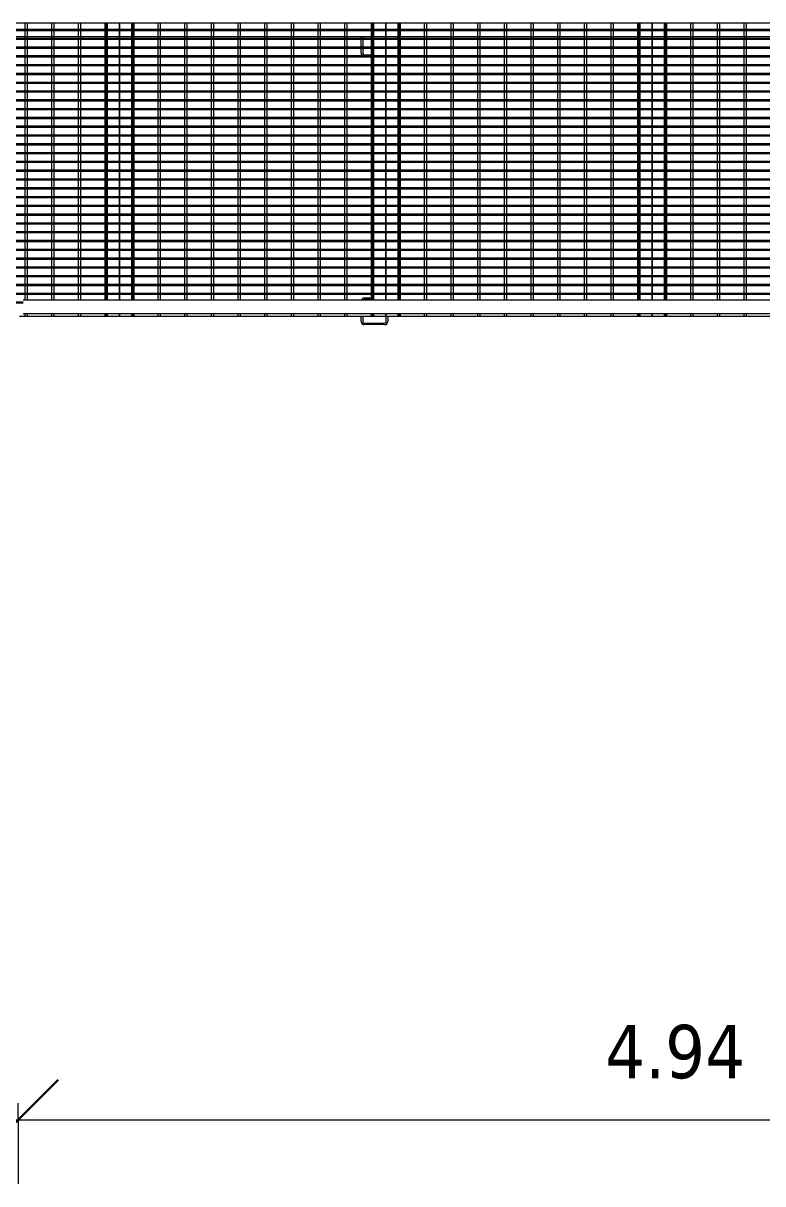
# Model space of a CAD drawing. Header units: metres. Extents: x 118 to 451, y -76 to 55.
# Drawn here: x 309.186 to 311.963, y -31.426 to -27.07 of the extents above; entities that cross this region are included whole.
import ezdxf

# ---------------------------------------------------------------- set-up
doc = ezdxf.new("R2010")
doc.units = ezdxf.units.M
for name, color, linetype, lineweight in [('A-ANNO-DIMS', 7, 'Continuous', 9), ('A-ANNO-DIMS-100', 7, 'Continuous', 9), ('A-DETL-MBND', 7, 'Continuous', 9), ('A-FLOR-HRAL', 7, 'Continuous', 9)]:
    doc.layers.add(name, color=color, linetype=linetype, lineweight=lineweight)
doc.styles.add('Tahoma', font='tahoma.ttf', dxfattribs={"height": 0.2})
doc.dimstyles.new('R_Tahoma_2_0', dxfattribs={"dimscale": 0.3048, "dimtxt": 0.208804, "dimasz": 0.984252, "dimexe": 0.787402, "dimexo": 0.492126, "dimgap": 0.328084, "dimtad": 1, "dimrnd": 0.01, "dimzin": 0, "dimdsep": 46, "dimtxsty": 'Tahoma', "dimblk1": 'OBLIQUE', "dimblk2": 'OBLIQUE', "dimsah": 1, "dimcen": 0.09, "dimdle": 0.787402, "dimazin": 2, "dimtfac": 1, "dimtdec": 4, "dimtix": 1, "dimtmove": 0, "dimatfit": 3, "dimfxl": 1, "dimtvp": 1, "dimtolj": 1, "dimtzin": 0, "dimarcsym": 2})

# ---------------------------------------------------------------- blocks, each defined once
blk = doc.blocks.new('Grating Peldaño - 1100 x 1000-V35-Nivel Top-EC')
at = {"layer": 'A-DETL-MBND'}
for p, q in [((-0.54, 0.5), (-0.55, 0.5)), ((-0.55, 0.5), (-0.55, -0.5)), ((-0.54, 0.5), (-0.55, 0.5)), ((-0.55, 0.5), (-0.55, 0.45)), ((0.55, 0.5), (-0.49, 0.5)), ((-0.464, 0.5), (-0.467, 0.5)), ((-0.467, 0.5), (-0.467, -0.5)), ((-0.464, -0.5), (-0.464, 0.5)), ((-0.431, 0.5), (-0.434, 0.5)), ((-0.434, 0.5), (-0.434, -0.5)), ((-0.431, -0.5), (-0.431, 0.5)), ((-0.398, 0.5), (-0.401, 0.5)), ((-0.401, 0.5), (-0.401, -0.5)), ((-0.398, -0.5), (-0.398, 0.5)), ((-0.365, 0.5), (-0.368, 0.5)), ((-0.368, 0.5), (-0.368, -0.5)), ((-0.365, -0.5), (-0.365, 0.5)), ((-0.332, 0.5), (-0.335, 0.5)), ((-0.335, 0.5), (-0.335, -0.5)), ((-0.332, -0.5), (-0.332, 0.5)), ((-0.299, 0.5), (-0.302, 0.5)), ((-0.302, 0.5), (-0.302, -0.5)), ((-0.299, -0.5), (-0.299, 0.5)), ((-0.266, 0.5), (-0.269, 0.5)), ((-0.269, 0.5), (-0.269, -0.5)), ((-0.266, -0.5), (-0.266, 0.5)), ((-0.233, 0.5), (-0.236, 0.5)), ((-0.236, 0.5), (-0.236, -0.5)), ((-0.233, -0.5), (-0.233, 0.5)), ((-0.2, 0.5), (-0.203, 0.5)), ((-0.203, 0.5), (-0.203, -0.5)), ((-0.2, -0.5), (-0.2, 0.5)), ((-0.167, 0.5), (-0.17, 0.5)), ((-0.17, 0.5), (-0.17, -0.5)), ((-0.167, -0.5), (-0.167, 0.5)), ((-0.134, 0.5), (-0.137, 0.5)), ((-0.137, 0.5), (-0.137, -0.5)), ((-0.134, -0.5), (-0.134, 0.5)), ((-0.101, 0.5), (-0.104, 0.5)), ((-0.104, 0.5), (-0.104, -0.5)), ((-0.101, -0.5), (-0.101, 0.5)), ((-0.068, 0.5), (-0.071, 0.5)), ((-0.071, 0.5), (-0.071, -0.5)), ((-0.068, -0.5), (-0.068, 0.5)), ((-0.035, 0.5), (-0.038, 0.5)), ((-0.038, 0.5), (-0.038, -0.5)), ((-0.035, -0.5), (-0.035, 0.5)), ((-0.002, 0.5), (-0.005, 0.5)), ((-0.005, 0.5), (-0.005, -0.5)), ((-0.002, -0.5), (-0.002, 0.5)), ((0.031, 0.5), (0.028, 0.5)), ((0.028, 0.5), (0.028, -0.5)), ((0.031, -0.5), (0.031, 0.5)), ((0.064, 0.5), (0.061, 0.5)), ((0.061, 0.5), (0.061, -0.5)), ((0.064, -0.5), (0.064, 0.5)), ((0.097, 0.5), (0.094, 0.5)), ((0.094, 0.5), (0.094, -0.5)), ((0.097, -0.5), (0.097, 0.5)), ((0.13, 0.5), (0.127, 0.5)), ((0.127, 0.5), (0.127, -0.5)), ((0.13, -0.5), (0.13, 0.5)), ((0.163, 0.5), (0.16, 0.5)), ((0.16, 0.5), (0.16, -0.5)), ((0.163, -0.5), (0.163, 0.5)), ((0.196, 0.5), (0.193, 0.5)), ((0.193, 0.5), (0.193, -0.5)), ((0.196, -0.5), (0.196, 0.5)), ((0.229, 0.5), (0.226, 0.5)), ((0.226, 0.5), (0.226, -0.5)), ((0.229, -0.5), (0.229, 0.5)), ((0.262, 0.5), (0.259, 0.5)), ((0.259, 0.5), (0.259, -0.5)), ((0.262, -0.5), (0.262, 0.5)), ((0.295, 0.5), (0.292, 0.5)), ((0.292, 0.5), (0.292, -0.5)), ((0.295, -0.5), (0.295, 0.5)), ((0.328, 0.5), (0.325, 0.5)), ((0.325, 0.5), (0.325, -0.5)), ((0.328, -0.5), (0.328, 0.5)), ((0.361, 0.5), (0.358, 0.5)), ((0.358, 0.5), (0.358, -0.5)), ((0.361, -0.5), (0.361, 0.5)), ((0.394, 0.5), (0.391, 0.5)), ((0.391, 0.5), (0.391, -0.5)), ((0.394, -0.5), (0.394, 0.5)), ((0.427, 0.5), (0.424, 0.5)), ((0.424, 0.5), (0.424, -0.5)), ((0.427, -0.5), (0.427, 0.5)), ((0.46, 0.5), (0.457, 0.5)), ((0.457, 0.5), (0.457, -0.5)), ((0.46, -0.5), (0.46, 0.5)), ((0.493, 0.5), (0.49, 0.5)), ((0.49, 0.5), (0.49, -0.5)), ((0.493, -0.5), (0.493, 0.5)), ((0.55, 0.5), (0.5, 0.5)), ((0.5, 0.5), (0.5, -0.5)), ((0.526, 0.5), (0.523, 0.5)), ((0.523, 0.5), (0.523, -0.5)), ((0.526, -0.5), (0.526, 0.5)), ((0.55, -0.5), (0.55, 0.5)), ((0.55, 0.45), (0.55, 0.5)), ((-0.54, 0.455), (-0.55, 0.455)), ((-0.55, 0.45), (-0.54, 0.45)), ((-0.55, 0.445), (-0.54, 0.445)), ((0.55, 0.455), (-0.49, 0.455)), ((-0.49, 0.45), (0.55, 0.45)), ((-0.49, 0.445), (0.55, 0.445)), ((-0.54, 0.355), (-0.55, 0.355)), ((0.55, 0.355), (-0.49, 0.355)), ((-0.55, 0.345), (-0.54, 0.345)), ((-0.49, 0.345), (0.55, 0.345)), ((-0.54, 0.255), (-0.55, 0.255)), ((-0.55, 0.245), (-0.54, 0.245)), ((0.55, 0.255), (-0.49, 0.255)), ((-0.49, 0.245), (0.55, 0.245)), ((-0.54, 0.155), (-0.55, 0.155)), ((-0.55, 0.145), (-0.54, 0.145)), ((0.55, 0.155), (-0.49, 0.155)), ((-0.49, 0.145), (0.55, 0.145)), ((-0.54, 0.055), (-0.55, 0.055)), ((-0.55, 0.045), (-0.54, 0.045)), ((0.55, 0.055), (-0.49, 0.055)), ((-0.49, 0.045), (0.55, 0.045)), ((-0.54, -0.045), (-0.55, -0.045)), ((-0.55, -0.055), (-0.54, -0.055)), ((0.55, -0.045), (-0.49, -0.045)), ((-0.49, -0.055), (0.55, -0.055)), ((-0.54, -0.145), (-0.55, -0.145)), ((-0.55, -0.155), (-0.54, -0.155)), ((0.55, -0.145), (-0.49, -0.145)), ((-0.49, -0.155), (0.55, -0.155)), ((-0.54, -0.245), (-0.55, -0.245)), ((-0.55, -0.255), (-0.54, -0.255)), ((0.55, -0.245), (-0.49, -0.245)), ((-0.49, -0.255), (0.55, -0.255)), ((-0.54, -0.345), (-0.55, -0.345)), ((0.55, -0.345), (-0.49, -0.345)), ((-0.55, -0.355), (-0.54, -0.355)), ((-0.49, -0.355), (0.55, -0.355)), ((-0.54, -0.445), (-0.55, -0.445)), ((-0.54, -0.45), (-0.55, -0.45)), ((-0.55, -0.45), (-0.55, -0.5)), ((-0.55, -0.455), (-0.54, -0.455)), ((0.55, -0.445), (-0.49, -0.445)), ((0.55, -0.45), (-0.49, -0.45)), ((-0.49, -0.455), (0.55, -0.455)), ((0.55, -0.5), (0.55, -0.45)), ((-0.55, -0.5), (-0.54, -0.5)), ((-0.55, -0.5), (-0.54, -0.5)), ((-0.49, -0.5), (0.55, -0.5)), ((-0.467, -0.5), (-0.464, -0.5)), ((-0.434, -0.5), (-0.431, -0.5)), ((-0.401, -0.5), (-0.398, -0.5)), ((-0.368, -0.5), (-0.365, -0.5)), ((-0.335, -0.5), (-0.332, -0.5)), ((-0.302, -0.5), (-0.299, -0.5)), ((-0.269, -0.5), (-0.266, -0.5)), ((-0.236, -0.5), (-0.233, -0.5)), ((-0.203, -0.5), (-0.2, -0.5)), ((-0.17, -0.5), (-0.167, -0.5)), ((-0.137, -0.5), (-0.134, -0.5)), ((-0.104, -0.5), (-0.101, -0.5)), ((-0.071, -0.5), (-0.068, -0.5)), ((-0.038, -0.5), (-0.035, -0.5)), ((-0.005, -0.5), (-0.002, -0.5)), ((0.028, -0.5), (0.031, -0.5)), ((0.061, -0.5), (0.064, -0.5)), ((0.094, -0.5), (0.097, -0.5)), ((0.127, -0.5), (0.13, -0.5)), ((0.16, -0.5), (0.163, -0.5)), ((0.193, -0.5), (0.196, -0.5)), ((0.226, -0.5), (0.229, -0.5)), ((0.259, -0.5), (0.262, -0.5)), ((0.292, -0.5), (0.295, -0.5)), ((0.325, -0.5), (0.328, -0.5)), ((0.358, -0.5), (0.361, -0.5)), ((0.391, -0.5), (0.394, -0.5)), ((0.424, -0.5), (0.427, -0.5)), ((0.457, -0.5), (0.46, -0.5)), ((0.49, -0.5), (0.493, -0.5)), ((0.5, -0.5), (0.55, -0.5)), ((0.523, -0.5), (0.526, -0.5))]:
    blk.add_line(p, q, dxfattribs=at)
blk = doc.blocks.new('Grating Peldaño - 1100 x 1000-V37-Nivel Top-EC')
at = {"layer": 'A-DETL-MBND'}
for p, q in [((-0.55, 0.5), (-0.55, -0.3492)), ((-0.5399, 0.5), (-0.55, 0.5)), ((-0.5399, 0.5), (-0.55, 0.5)), ((-0.55, 0.5), (-0.55, 0.45)), ((0.55, 0.5), (-0.49, 0.5)), ((-0.467, 0.5), (-0.467, -0.3492)), ((-0.464, 0.5), (-0.467, 0.5)), ((-0.464, -0.3492), (-0.464, 0.5)), ((-0.434, 0.5), (-0.434, -0.3492)), ((-0.431, 0.5), (-0.434, 0.5)), ((-0.431, -0.3492), (-0.431, 0.5)), ((-0.401, 0.5), (-0.401, -0.3492)), ((-0.398, 0.5), (-0.401, 0.5)), ((-0.398, -0.3492), (-0.398, 0.5)), ((-0.368, 0.5), (-0.368, -0.3492)), ((-0.365, 0.5), (-0.368, 0.5)), ((-0.365, -0.3492), (-0.365, 0.5)), ((-0.335, 0.5), (-0.335, -0.3492)), ((-0.332, 0.5), (-0.335, 0.5)), ((-0.332, -0.3492), (-0.332, 0.5)), ((-0.302, 0.5), (-0.302, -0.3492)), ((-0.299, 0.5), (-0.302, 0.5)), ((-0.299, -0.3492), (-0.299, 0.5)), ((-0.269, 0.5), (-0.269, -0.3492)), ((-0.266, 0.5), (-0.269, 0.5)), ((-0.266, -0.3492), (-0.266, 0.5)), ((-0.236, 0.5), (-0.236, -0.3492)), ((-0.233, 0.5), (-0.236, 0.5)), ((-0.233, -0.3492), (-0.233, 0.5)), ((-0.203, 0.5), (-0.203, -0.3492)), ((-0.2, 0.5), (-0.203, 0.5)), ((-0.2, -0.3492), (-0.2, 0.5)), ((-0.17, 0.5), (-0.17, -0.3492)), ((-0.167, 0.5), (-0.17, 0.5)), ((-0.167, -0.3492), (-0.167, 0.5)), ((-0.137, 0.5), (-0.137, -0.3492)), ((-0.134, 0.5), (-0.137, 0.5)), ((-0.134, -0.3492), (-0.134, 0.5)), ((-0.104, 0.5), (-0.104, -0.3492)), ((-0.101, 0.5), (-0.104, 0.5)), ((-0.101, -0.3492), (-0.101, 0.5)), ((-0.071, 0.5), (-0.071, -0.3492)), ((-0.068, 0.5), (-0.071, 0.5)), ((-0.068, -0.3492), (-0.068, 0.5)), ((-0.038, 0.5), (-0.038, -0.3492)), ((-0.035, 0.5), (-0.038, 0.5)), ((-0.035, -0.3492), (-0.035, 0.5)), ((-0.005, 0.5), (-0.005, -0.3492)), ((-0.002, 0.5), (-0.005, 0.5)), ((-0.002, -0.3492), (-0.002, 0.5)), ((0.028, 0.5), (0.028, -0.3492)), ((0.031, 0.5), (0.028, 0.5)), ((0.031, -0.3492), (0.031, 0.5)), ((0.061, 0.5), (0.061, -0.3492)), ((0.064, 0.5), (0.061, 0.5)), ((0.064, -0.3492), (0.064, 0.5)), ((0.094, 0.5), (0.094, -0.3492)), ((0.097, 0.5), (0.094, 0.5)), ((0.097, -0.3492), (0.097, 0.5)), ((0.127, 0.5), (0.127, -0.3492)), ((0.13, 0.5), (0.127, 0.5)), ((0.13, -0.3492), (0.13, 0.5)), ((0.16, 0.5), (0.16, -0.3492)), ((0.163, 0.5), (0.16, 0.5)), ((0.163, -0.3492), (0.163, 0.5)), ((0.193, 0.5), (0.193, -0.3492)), ((0.196, 0.5), (0.193, 0.5)), ((0.196, -0.3492), (0.196, 0.5)), ((0.226, 0.5), (0.226, -0.3492)), ((0.229, 0.5), (0.226, 0.5)), ((0.229, -0.3492), (0.229, 0.5)), ((0.259, 0.5), (0.259, -0.3492)), ((0.262, 0.5), (0.259, 0.5)), ((0.262, -0.3492), (0.262, 0.5)), ((0.292, 0.5), (0.292, -0.3492)), ((0.295, 0.5), (0.292, 0.5)), ((0.295, -0.3492), (0.295, 0.5)), ((0.325, 0.5), (0.325, -0.3492)), ((0.328, 0.5), (0.325, 0.5)), ((0.328, -0.3492), (0.328, 0.5)), ((0.358, 0.5), (0.358, -0.3492)), ((0.361, 0.5), (0.358, 0.5)), ((0.361, -0.3492), (0.361, 0.5)), ((0.391, 0.5), (0.391, -0.3492)), ((0.394, 0.5), (0.391, 0.5)), ((0.394, -0.3492), (0.394, 0.5)), ((0.424, 0.5), (0.424, -0.3492)), ((0.427, 0.5), (0.424, 0.5)), ((0.427, -0.3492), (0.427, 0.5)), ((0.457, 0.5), (0.457, -0.3492)), ((0.46, 0.5), (0.457, 0.5)), ((0.46, -0.3492), (0.46, 0.5)), ((0.49, 0.5), (0.49, -0.3492)), ((0.493, 0.5), (0.49, 0.5)), ((0.493, -0.3492), (0.493, 0.5)), ((0.5, 0.5), (0.5, -0.3492)), ((0.55, 0.5), (0.5, 0.5)), ((0.523, 0.5), (0.523, -0.3492)), ((0.526, 0.5), (0.523, 0.5)), ((0.526, -0.3492), (0.526, 0.5)), ((0.55, -0.3492), (0.55, 0.5)), ((0.55, 0.45), (0.55, 0.5)), ((-0.5399, 0.455), (-0.55, 0.455)), ((-0.55, 0.45), (-0.5399, 0.45)), ((-0.55, 0.445), (-0.5399, 0.445)), ((0.55, 0.455), (-0.49, 0.455)), ((-0.49, 0.45), (0.55, 0.45)), ((-0.49, 0.445), (0.55, 0.445)), ((-0.5399, 0.355), (-0.55, 0.355)), ((0.55, 0.355), (-0.49, 0.355)), ((-0.55, 0.345), (-0.5399, 0.345)), ((-0.49, 0.345), (0.55, 0.345)), ((-0.5399, 0.255), (-0.55, 0.255)), ((-0.55, 0.245), (-0.5399, 0.245)), ((0.55, 0.255), (-0.49, 0.255)), ((-0.49, 0.245), (0.55, 0.245)), ((-0.5399, 0.155), (-0.55, 0.155)), ((-0.55, 0.145), (-0.5399, 0.145)), ((0.55, 0.155), (-0.49, 0.155)), ((-0.49, 0.145), (0.55, 0.145)), ((-0.5399, 0.055), (-0.55, 0.055)), ((-0.55, 0.045), (-0.5399, 0.045)), ((0.55, 0.055), (-0.49, 0.055)), ((-0.49, 0.045), (0.55, 0.045)), ((-0.5398, -0.045), (-0.55, -0.045)), ((-0.55, -0.055), (-0.5398, -0.055)), ((0.55, -0.045), (-0.49, -0.045)), ((-0.49, -0.055), (0.55, -0.055)), ((-0.5398, -0.145), (-0.55, -0.145)), ((-0.55, -0.155), (-0.5398, -0.155)), ((0.55, -0.145), (-0.49, -0.145)), ((-0.49, -0.155), (0.55, -0.155)), ((-0.5398, -0.245), (-0.55, -0.245)), ((-0.55, -0.255), (-0.5398, -0.255)), ((0.55, -0.245), (-0.49, -0.245)), ((-0.49, -0.255), (0.55, -0.255)), ((-0.5398, -0.345), (-0.55, -0.345)), ((0.55, -0.345), (-0.49, -0.345)), ((-0.55, -0.35), (-0.55, -0.5)), ((-0.55, -0.355), (-0.5398, -0.355)), ((-0.49, -0.355), (0.55, -0.355)), ((-0.467, -0.3499), (-0.467, -0.5)), ((-0.464, -0.5), (-0.464, -0.3499)), ((-0.434, -0.3499), (-0.434, -0.5)), ((-0.431, -0.5), (-0.431, -0.3499)), ((-0.401, -0.3498), (-0.401, -0.5)), ((-0.398, -0.5), (-0.398, -0.3498)), ((-0.368, -0.3498), (-0.368, -0.5)), ((-0.365, -0.5), (-0.365, -0.3498)), ((-0.335, -0.35), (-0.335, -0.5)), ((-0.332, -0.5), (-0.332, -0.35)), ((-0.302, -0.35), (-0.302, -0.5)), ((-0.299, -0.5), (-0.299, -0.35)), ((-0.269, -0.35), (-0.269, -0.5)), ((-0.266, -0.5), (-0.266, -0.35)), ((-0.236, -0.35), (-0.236, -0.5)), ((-0.233, -0.5), (-0.233, -0.35)), ((-0.203, -0.35), (-0.203, -0.5)), ((-0.2, -0.5), (-0.2, -0.35)), ((-0.17, -0.35), (-0.17, -0.5)), ((-0.167, -0.5), (-0.167, -0.35)), ((-0.137, -0.35), (-0.137, -0.5)), ((-0.134, -0.5), (-0.134, -0.35)), ((-0.104, -0.35), (-0.104, -0.5)), ((-0.101, -0.5), (-0.101, -0.35)), ((-0.071, -0.35), (-0.071, -0.5)), ((-0.068, -0.5), (-0.068, -0.35)), ((-0.038, -0.35), (-0.038, -0.5)), ((-0.035, -0.5), (-0.035, -0.35)), ((-0.005, -0.35), (-0.005, -0.5)), ((-0.002, -0.5), (-0.002, -0.35)), ((0.028, -0.35), (0.028, -0.5)), ((0.031, -0.5), (0.031, -0.35)), ((0.061, -0.35), (0.061, -0.5)), ((0.064, -0.5), (0.064, -0.35)), ((0.094, -0.35), (0.094, -0.5)), ((0.097, -0.5), (0.097, -0.35)), ((0.127, -0.35), (0.127, -0.5)), ((0.13, -0.5), (0.13, -0.35)), ((0.16, -0.35), (0.16, -0.5)), ((0.163, -0.5), (0.163, -0.35)), ((0.193, -0.35), (0.193, -0.5)), ((0.196, -0.5), (0.196, -0.35)), ((0.226, -0.35), (0.226, -0.5)), ((0.229, -0.5), (0.229, -0.35)), ((0.259, -0.35), (0.259, -0.5)), ((0.262, -0.5), (0.262, -0.35)), ((0.292, -0.35), (0.292, -0.5)), ((0.295, -0.5), (0.295, -0.35)), ((0.325, -0.35), (0.325, -0.5)), ((0.328, -0.5), (0.328, -0.35)), ((0.358, -0.35), (0.358, -0.5)), ((0.361, -0.5), (0.361, -0.35)), ((0.391, -0.35), (0.391, -0.5)), ((0.394, -0.5), (0.394, -0.35)), ((0.424, -0.35), (0.424, -0.5)), ((0.427, -0.5), (0.427, -0.35)), ((0.457, -0.35), (0.457, -0.5)), ((0.46, -0.5), (0.46, -0.35)), ((0.49, -0.35), (0.49, -0.5)), ((0.493, -0.5), (0.493, -0.35)), ((0.5, -0.35), (0.5, -0.5)), ((0.523, -0.35), (0.523, -0.5)), ((0.526, -0.5), (0.526, -0.35)), ((0.55, -0.5), (0.55, -0.35)), ((-0.5398, -0.445), (-0.55, -0.445)), ((-0.5398, -0.45), (-0.55, -0.45)), ((-0.55, -0.45), (-0.55, -0.5)), ((-0.55, -0.455), (-0.5398, -0.455)), ((0.55, -0.445), (-0.49, -0.445)), ((0.55, -0.45), (-0.49, -0.45)), ((-0.49, -0.455), (0.55, -0.455)), ((0.55, -0.5), (0.55, -0.45)), ((-0.55, -0.5), (-0.54, -0.5)), ((-0.55, -0.5), (-0.54, -0.5)), ((-0.49, -0.5), (0.55, -0.5)), ((-0.467, -0.5), (-0.464, -0.5)), ((-0.434, -0.5), (-0.431, -0.5)), ((-0.401, -0.5), (-0.398, -0.5)), ((-0.368, -0.5), (-0.365, -0.5)), ((-0.335, -0.5), (-0.332, -0.5)), ((-0.302, -0.5), (-0.299, -0.5)), ((-0.269, -0.5), (-0.266, -0.5)), ((-0.236, -0.5), (-0.233, -0.5)), ((-0.203, -0.5), (-0.2, -0.5)), ((-0.17, -0.5), (-0.167, -0.5)), ((-0.137, -0.5), (-0.134, -0.5)), ((-0.104, -0.5), (-0.101, -0.5)), ((-0.071, -0.5), (-0.068, -0.5)), ((-0.038, -0.5), (-0.035, -0.5)), ((-0.005, -0.5), (-0.002, -0.5)), ((0.028, -0.5), (0.031, -0.5)), ((0.061, -0.5), (0.064, -0.5)), ((0.094, -0.5), (0.097, -0.5)), ((0.127, -0.5), (0.13, -0.5)), ((0.16, -0.5), (0.163, -0.5)), ((0.193, -0.5), (0.196, -0.5)), ((0.226, -0.5), (0.229, -0.5)), ((0.259, -0.5), (0.262, -0.5)), ((0.292, -0.5), (0.295, -0.5)), ((0.325, -0.5), (0.328, -0.5)), ((0.358, -0.5), (0.361, -0.5)), ((0.391, -0.5), (0.394, -0.5)), ((0.424, -0.5), (0.427, -0.5)), ((0.457, -0.5), (0.46, -0.5)), ((0.49, -0.5), (0.493, -0.5)), ((0.5, -0.5), (0.55, -0.5)), ((0.523, -0.5), (0.526, -0.5))]:
    blk.add_line(p, q, dxfattribs=at)
blk = doc.blocks.new('Grating Peldaño - 1100 x 1000-V39-Nivel Top-EC')
at = {"layer": 'A-DETL-MBND'}
for p, q in [((-0.5, 0.5), (-0.55, 0.5)), ((-0.55, 0.5), (-0.55, -0.088)), ((0.55, 0.5), (-0.55, 0.5)), ((-0.55, 0.5), (-0.55, 0.45)), ((-0.497, 0.5), (-0.5, 0.5)), ((-0.5, 0.5), (-0.5, -0.139)), ((-0.5, -0.139), (-0.5, 0.5)), ((-0.497, -0.139), (-0.497, 0.5)), ((-0.464, 0.5), (-0.467, 0.5)), ((-0.467, 0.5), (-0.467, -0.5)), ((-0.464, -0.5), (-0.464, 0.5)), ((-0.431, 0.5), (-0.434, 0.5)), ((-0.434, 0.5), (-0.434, -0.5)), ((-0.431, -0.5), (-0.431, 0.5)), ((-0.398, 0.5), (-0.401, 0.5)), ((-0.401, 0.5), (-0.401, -0.5)), ((-0.398, -0.5), (-0.398, 0.5)), ((-0.365, 0.5), (-0.368, 0.5)), ((-0.368, 0.5), (-0.368, -0.5)), ((-0.365, -0.5), (-0.365, 0.5)), ((-0.332, 0.5), (-0.335, 0.5)), ((-0.335, 0.5), (-0.335, -0.5)), ((-0.332, -0.5), (-0.332, 0.5)), ((-0.299, 0.5), (-0.302, 0.5)), ((-0.302, 0.5), (-0.302, -0.5)), ((-0.299, -0.5), (-0.299, 0.5)), ((-0.266, 0.5), (-0.269, 0.5)), ((-0.269, 0.5), (-0.269, -0.5)), ((-0.266, -0.5), (-0.266, 0.5)), ((-0.233, 0.5), (-0.236, 0.5)), ((-0.236, 0.5), (-0.236, -0.5)), ((-0.233, -0.5), (-0.233, 0.5)), ((-0.2, 0.5), (-0.203, 0.5)), ((-0.203, 0.5), (-0.203, -0.5)), ((-0.2, -0.5), (-0.2, 0.5)), ((-0.167, 0.5), (-0.17, 0.5)), ((-0.17, 0.5), (-0.17, -0.5)), ((-0.167, -0.5), (-0.167, 0.5)), ((-0.134, 0.5), (-0.137, 0.5)), ((-0.137, 0.5), (-0.137, -0.5)), ((-0.134, -0.5), (-0.134, 0.5)), ((-0.101, 0.5), (-0.104, 0.5)), ((-0.104, 0.5), (-0.104, -0.5)), ((-0.101, -0.5), (-0.101, 0.5)), ((-0.068, 0.5), (-0.071, 0.5)), ((-0.071, 0.5), (-0.071, -0.5)), ((-0.068, -0.5), (-0.068, 0.5)), ((-0.035, 0.5), (-0.038, 0.5)), ((-0.038, 0.5), (-0.038, -0.5)), ((-0.035, -0.5), (-0.035, 0.5)), ((-0.002, 0.5), (-0.005, 0.5)), ((-0.005, 0.5), (-0.005, -0.5)), ((-0.002, -0.5), (-0.002, 0.5)), ((0.031, 0.5), (0.028, 0.5)), ((0.028, 0.5), (0.028, -0.5)), ((0.031, -0.5), (0.031, 0.5)), ((0.064, 0.5), (0.061, 0.5)), ((0.061, 0.5), (0.061, -0.5)), ((0.064, -0.5), (0.064, 0.5)), ((0.097, 0.5), (0.094, 0.5)), ((0.094, 0.5), (0.094, -0.5)), ((0.097, -0.5), (0.097, 0.5)), ((0.13, 0.5), (0.127, 0.5)), ((0.127, 0.5), (0.127, -0.5)), ((0.13, -0.5), (0.13, 0.5)), ((0.163, 0.5), (0.16, 0.5)), ((0.16, 0.5), (0.16, -0.5)), ((0.163, -0.5), (0.163, 0.5)), ((0.196, 0.5), (0.193, 0.5)), ((0.193, 0.5), (0.193, -0.5)), ((0.196, -0.5), (0.196, 0.5)), ((0.229, 0.5), (0.226, 0.5)), ((0.226, 0.5), (0.226, -0.5)), ((0.229, -0.5), (0.229, 0.5)), ((0.262, 0.5), (0.259, 0.5)), ((0.259, 0.5), (0.259, -0.5)), ((0.262, -0.5), (0.262, 0.5)), ((0.295, 0.5), (0.292, 0.5)), ((0.292, 0.5), (0.292, -0.5)), ((0.295, -0.5), (0.295, 0.5)), ((0.328, 0.5), (0.325, 0.5)), ((0.325, 0.5), (0.325, -0.5)), ((0.328, -0.5), (0.328, 0.5)), ((0.361, 0.5), (0.358, 0.5)), ((0.358, 0.5), (0.358, -0.5)), ((0.361, -0.5), (0.361, 0.5)), ((0.394, 0.5), (0.391, 0.5)), ((0.391, 0.5), (0.391, -0.5)), ((0.394, -0.5), (0.394, 0.5)), ((0.427, 0.5), (0.424, 0.5)), ((0.424, 0.5), (0.424, -0.5)), ((0.427, -0.5), (0.427, 0.5)), ((0.46, 0.5), (0.457, 0.5)), ((0.457, 0.5), (0.457, -0.5)), ((0.46, -0.5), (0.46, 0.5)), ((0.493, 0.5), (0.49, 0.5)), ((0.49, 0.5), (0.49, -0.5)), ((0.493, -0.5), (0.493, 0.5)), ((0.55, 0.5), (0.5, 0.5)), ((0.5, 0.5), (0.5, -0.5)), ((0.526, 0.5), (0.523, 0.5)), ((0.523, 0.5), (0.523, -0.5)), ((0.526, -0.5), (0.526, 0.5)), ((0.55, -0.5), (0.55, 0.5)), ((0.55, 0.45), (0.55, 0.5)), ((0.55, 0.455), (-0.55, 0.455)), ((-0.55, 0.45), (0.55, 0.45)), ((-0.55, 0.445), (0.55, 0.445)), ((0.55, 0.355), (-0.55, 0.355)), ((-0.55, 0.345), (0.55, 0.345)), ((0.55, 0.255), (-0.55, 0.255)), ((-0.55, 0.245), (0.55, 0.245)), ((0.55, 0.155), (-0.55, 0.155)), ((-0.55, 0.145), (0.55, 0.145)), ((0.55, 0.055), (-0.55, 0.055)), ((-0.55, 0.045), (0.55, 0.045)), ((0.55, -0.045), (-0.55, -0.045)), ((-0.55, -0.055), (0.55, -0.055)), ((-0.55, -0.1249), (-0.55, -0.5)), ((-0.54, -0.145), (-0.55, -0.145)), ((-0.55, -0.155), (-0.54, -0.155)), ((0.55, -0.145), (-0.49, -0.145)), ((-0.49, -0.155), (0.55, -0.155)), ((-0.54, -0.245), (-0.55, -0.245)), ((-0.55, -0.255), (-0.54, -0.255)), ((0.55, -0.245), (-0.49, -0.245)), ((-0.49, -0.255), (0.55, -0.255)), ((-0.54, -0.345), (-0.55, -0.345)), ((0.55, -0.345), (-0.49, -0.345)), ((-0.55, -0.355), (-0.54, -0.355)), ((-0.49, -0.355), (0.55, -0.355)), ((-0.5399, -0.445), (-0.55, -0.445)), ((-0.5399, -0.45), (-0.55, -0.45)), ((-0.55, -0.45), (-0.55, -0.5)), ((-0.55, -0.455), (-0.5399, -0.455)), ((0.55, -0.445), (-0.49, -0.445)), ((0.55, -0.45), (-0.49, -0.45)), ((-0.49, -0.455), (0.55, -0.455)), ((0.55, -0.5), (0.55, -0.45)), ((-0.55, -0.5), (-0.5399, -0.5)), ((-0.55, -0.5), (-0.5399, -0.5)), ((-0.49, -0.5), (0.55, -0.5)), ((-0.467, -0.5), (-0.464, -0.5)), ((-0.434, -0.5), (-0.431, -0.5)), ((-0.401, -0.5), (-0.398, -0.5)), ((-0.368, -0.5), (-0.365, -0.5)), ((-0.335, -0.5), (-0.332, -0.5)), ((-0.302, -0.5), (-0.299, -0.5)), ((-0.269, -0.5), (-0.266, -0.5)), ((-0.236, -0.5), (-0.233, -0.5)), ((-0.203, -0.5), (-0.2, -0.5)), ((-0.17, -0.5), (-0.167, -0.5)), ((-0.137, -0.5), (-0.134, -0.5)), ((-0.104, -0.5), (-0.101, -0.5)), ((-0.071, -0.5), (-0.068, -0.5)), ((-0.038, -0.5), (-0.035, -0.5)), ((-0.005, -0.5), (-0.002, -0.5)), ((0.028, -0.5), (0.031, -0.5)), ((0.061, -0.5), (0.064, -0.5)), ((0.094, -0.5), (0.097, -0.5)), ((0.127, -0.5), (0.13, -0.5)), ((0.16, -0.5), (0.163, -0.5)), ((0.193, -0.5), (0.196, -0.5)), ((0.226, -0.5), (0.229, -0.5)), ((0.259, -0.5), (0.262, -0.5)), ((0.292, -0.5), (0.295, -0.5)), ((0.325, -0.5), (0.328, -0.5)), ((0.358, -0.5), (0.361, -0.5)), ((0.391, -0.5), (0.394, -0.5)), ((0.424, -0.5), (0.427, -0.5)), ((0.457, -0.5), (0.46, -0.5)), ((0.49, -0.5), (0.493, -0.5)), ((0.5, -0.5), (0.55, -0.5)), ((0.523, -0.5), (0.526, -0.5))]:
    blk.add_line(p, q, dxfattribs=at)
blk = doc.blocks.new('Grating Peldaño - 1100 x 1000-V40-Nivel Top-EC')
at = {"layer": 'A-DETL-MBND'}
for p, q in [((-0.55, 0.5), (-0.55, -0.5)), ((-0.54, 0.5), (-0.55, 0.5)), ((-0.54, 0.5), (-0.55, 0.5)), ((-0.55, 0.5), (-0.55, 0.45)), ((0.55, 0.5), (-0.49, 0.5)), ((-0.467, 0.5), (-0.467, -0.5)), ((-0.464, 0.5), (-0.467, 0.5)), ((-0.464, -0.5), (-0.464, 0.5)), ((-0.434, 0.5), (-0.434, -0.5)), ((-0.431, 0.5), (-0.434, 0.5)), ((-0.431, -0.5), (-0.431, 0.5)), ((-0.401, 0.5), (-0.401, -0.5)), ((-0.398, 0.5), (-0.401, 0.5)), ((-0.398, -0.5), (-0.398, 0.5)), ((-0.368, 0.5), (-0.368, -0.5)), ((-0.365, 0.5), (-0.368, 0.5)), ((-0.365, -0.5), (-0.365, 0.5)), ((-0.335, 0.5), (-0.335, -0.5)), ((-0.332, 0.5), (-0.335, 0.5)), ((-0.332, -0.5), (-0.332, 0.5)), ((-0.302, 0.5), (-0.302, -0.5)), ((-0.299, 0.5), (-0.302, 0.5)), ((-0.299, -0.5), (-0.299, 0.5)), ((-0.269, 0.5), (-0.269, -0.5)), ((-0.266, 0.5), (-0.269, 0.5)), ((-0.266, -0.5), (-0.266, 0.5)), ((-0.236, 0.5), (-0.236, -0.5)), ((-0.233, 0.5), (-0.236, 0.5)), ((-0.233, -0.5), (-0.233, 0.5)), ((-0.203, 0.5), (-0.203, -0.5)), ((-0.2, 0.5), (-0.203, 0.5)), ((-0.2, -0.5), (-0.2, 0.5)), ((-0.17, 0.5), (-0.17, -0.5)), ((-0.167, 0.5), (-0.17, 0.5)), ((-0.167, -0.5), (-0.167, 0.5)), ((-0.137, 0.5), (-0.137, -0.5)), ((-0.134, 0.5), (-0.137, 0.5)), ((-0.134, -0.5), (-0.134, 0.5)), ((-0.104, 0.5), (-0.104, -0.5)), ((-0.101, 0.5), (-0.104, 0.5)), ((-0.101, -0.5), (-0.101, 0.5)), ((-0.071, 0.5), (-0.071, -0.5)), ((-0.068, 0.5), (-0.071, 0.5)), ((-0.068, -0.5), (-0.068, 0.5)), ((-0.038, 0.5), (-0.038, -0.5)), ((-0.035, 0.5), (-0.038, 0.5)), ((-0.035, -0.5), (-0.035, 0.5)), ((-0.005, 0.5), (-0.005, -0.5)), ((-0.002, 0.5), (-0.005, 0.5)), ((-0.002, -0.5), (-0.002, 0.5)), ((0.028, 0.5), (0.028, -0.5)), ((0.031, 0.5), (0.028, 0.5)), ((0.031, -0.5), (0.031, 0.5)), ((0.061, 0.5), (0.061, -0.5)), ((0.064, 0.5), (0.061, 0.5)), ((0.064, -0.5), (0.064, 0.5)), ((0.094, 0.5), (0.094, -0.5)), ((0.097, 0.5), (0.094, 0.5)), ((0.097, -0.5), (0.097, 0.5)), ((0.127, 0.5), (0.127, -0.5)), ((0.13, 0.5), (0.127, 0.5)), ((0.13, -0.5), (0.13, 0.5)), ((0.16, 0.5), (0.16, -0.5)), ((0.163, 0.5), (0.16, 0.5)), ((0.163, -0.5), (0.163, 0.5)), ((0.193, 0.5), (0.193, -0.5)), ((0.196, 0.5), (0.193, 0.5)), ((0.196, -0.5), (0.196, 0.5)), ((0.226, 0.5), (0.226, -0.5)), ((0.229, 0.5), (0.226, 0.5)), ((0.229, -0.5), (0.229, 0.5)), ((0.259, 0.5), (0.259, -0.5)), ((0.262, 0.5), (0.259, 0.5)), ((0.262, -0.5), (0.262, 0.5)), ((0.292, 0.5), (0.292, -0.5)), ((0.295, 0.5), (0.292, 0.5)), ((0.295, -0.5), (0.295, 0.5)), ((0.325, 0.5), (0.325, -0.5)), ((0.328, 0.5), (0.325, 0.5)), ((0.328, -0.5), (0.328, 0.5)), ((0.358, 0.5), (0.358, -0.5)), ((0.361, 0.5), (0.358, 0.5)), ((0.361, -0.5), (0.361, 0.5)), ((0.391, 0.5), (0.391, -0.5)), ((0.394, 0.5), (0.391, 0.5)), ((0.394, -0.5), (0.394, 0.5)), ((0.424, 0.5), (0.424, -0.5)), ((0.427, 0.5), (0.424, 0.5)), ((0.427, -0.5), (0.427, 0.5)), ((0.457, 0.5), (0.457, -0.5)), ((0.46, 0.5), (0.457, 0.5)), ((0.46, -0.5), (0.46, 0.5)), ((0.49, 0.5), (0.49, -0.5)), ((0.493, 0.5), (0.49, 0.5)), ((0.493, -0.5), (0.493, 0.5)), ((0.5, 0.5), (0.5, -0.5)), ((0.55, 0.5), (0.5, 0.5)), ((0.523, 0.5), (0.523, -0.5)), ((0.526, 0.5), (0.523, 0.5)), ((0.526, -0.5), (0.526, 0.5)), ((0.55, -0.5), (0.55, 0.5)), ((0.55, 0.45), (0.55, 0.5)), ((-0.54, 0.455), (-0.55, 0.455)), ((-0.55, 0.45), (-0.54, 0.45)), ((-0.55, 0.445), (-0.54, 0.445)), ((0.55, 0.455), (-0.49, 0.455)), ((-0.49, 0.45), (0.55, 0.45)), ((-0.49, 0.445), (0.55, 0.445)), ((-0.54, 0.355), (-0.55, 0.355)), ((0.55, 0.355), (-0.49, 0.355)), ((-0.55, 0.345), (-0.54, 0.345)), ((-0.49, 0.345), (0.55, 0.345)), ((-0.54, 0.255), (-0.55, 0.255)), ((-0.55, 0.245), (-0.54, 0.245)), ((0.55, 0.255), (-0.49, 0.255)), ((-0.49, 0.245), (0.55, 0.245)), ((-0.54, 0.155), (-0.55, 0.155)), ((-0.55, 0.145), (-0.54, 0.145)), ((0.55, 0.155), (-0.49, 0.155)), ((-0.49, 0.145), (0.55, 0.145)), ((-0.54, 0.055), (-0.55, 0.055)), ((-0.55, 0.045), (-0.54, 0.045)), ((0.55, 0.055), (-0.49, 0.055)), ((-0.49, 0.045), (0.55, 0.045)), ((-0.54, -0.045), (-0.55, -0.045)), ((-0.55, -0.055), (-0.54, -0.055)), ((0.55, -0.045), (-0.49, -0.045)), ((-0.49, -0.055), (0.55, -0.055)), ((-0.54, -0.145), (-0.55, -0.145)), ((-0.55, -0.155), (-0.54, -0.155)), ((0.55, -0.145), (-0.49, -0.145)), ((-0.49, -0.155), (0.55, -0.155)), ((-0.54, -0.245), (-0.55, -0.245)), ((-0.55, -0.255), (-0.54, -0.255)), ((0.55, -0.245), (-0.49, -0.245)), ((-0.49, -0.255), (0.55, -0.255)), ((-0.54, -0.345), (-0.55, -0.345)), ((0.55, -0.345), (-0.49, -0.345)), ((-0.55, -0.355), (-0.54, -0.355)), ((-0.49, -0.355), (0.55, -0.355)), ((-0.54, -0.445), (-0.55, -0.445)), ((-0.54, -0.45), (-0.55, -0.45)), ((-0.55, -0.45), (-0.55, -0.5)), ((-0.55, -0.455), (-0.54, -0.455)), ((0.55, -0.445), (-0.49, -0.445)), ((0.55, -0.45), (-0.49, -0.45)), ((-0.49, -0.455), (0.55, -0.455)), ((0.55, -0.5), (0.55, -0.45)), ((-0.55, -0.5), (-0.54, -0.5)), ((-0.55, -0.5), (-0.54, -0.5)), ((-0.49, -0.5), (0.55, -0.5)), ((-0.467, -0.5), (-0.464, -0.5)), ((-0.434, -0.5), (-0.431, -0.5)), ((-0.401, -0.5), (-0.398, -0.5)), ((-0.368, -0.5), (-0.365, -0.5)), ((-0.335, -0.5), (-0.332, -0.5)), ((-0.302, -0.5), (-0.299, -0.5)), ((-0.269, -0.5), (-0.266, -0.5)), ((-0.236, -0.5), (-0.233, -0.5)), ((-0.203, -0.5), (-0.2, -0.5)), ((-0.17, -0.5), (-0.167, -0.5)), ((-0.137, -0.5), (-0.134, -0.5)), ((-0.104, -0.5), (-0.101, -0.5)), ((-0.071, -0.5), (-0.068, -0.5)), ((-0.038, -0.5), (-0.035, -0.5)), ((-0.005, -0.5), (-0.002, -0.5)), ((0.028, -0.5), (0.031, -0.5)), ((0.061, -0.5), (0.064, -0.5)), ((0.094, -0.5), (0.097, -0.5)), ((0.127, -0.5), (0.13, -0.5)), ((0.16, -0.5), (0.163, -0.5)), ((0.193, -0.5), (0.196, -0.5)), ((0.226, -0.5), (0.229, -0.5)), ((0.259, -0.5), (0.262, -0.5)), ((0.292, -0.5), (0.295, -0.5)), ((0.325, -0.5), (0.328, -0.5)), ((0.358, -0.5), (0.361, -0.5)), ((0.391, -0.5), (0.394, -0.5)), ((0.424, -0.5), (0.427, -0.5)), ((0.457, -0.5), (0.46, -0.5)), ((0.49, -0.5), (0.493, -0.5)), ((0.5, -0.5), (0.55, -0.5)), ((0.523, -0.5), (0.526, -0.5))]:
    blk.add_line(p, q, dxfattribs=at)
blk = doc.blocks.new('Railing - Railing-1776462-Nivel Top-EC')
at = {"layer": 'A-FLOR-HRAL'}
for p, q in [((38.1262, -14.3146), (33.6005, -16.2421)), ((33.6201, -16.2882), (38.1918, -14.341))]:
    blk.add_line(p, q, dxfattribs=at)
blk = doc.blocks.new('FCA_N_Columna de acero - 100x100mm-V57-Nivel Top-EC')
at = {"layer": 'A-DETL-MBND'}
for p, q in [((-0.038, 0.05), (-0.0126, 0.05)), ((-0.0126, 0.044), (-0.038, 0.044)), ((-0.05, -0.038), (-0.05, -0.0186)), ((-0.044, -0.0186), (-0.044, -0.038)), ((0.044, -0.038), (0.044, -0.0186)), ((0.05, -0.0186), (0.05, -0.038)), ((-0.038, -0.044), (0.038, -0.044)), ((0.038, -0.05), (-0.038, -0.05))]:
    blk.add_line(p, q, dxfattribs=at)
for centre, radius, start, end in [((-0.038, 0.038), 0.012, 90, 163.151), ((-0.038, 0.038), 0.006, 90, 144.9484), ((-0.038, -0.038), 0.012, 180, 270), ((-0.038, -0.038), 0.006, 180, 270), ((0.038, -0.038), 0.012, 270, 360), ((0.038, -0.038), 0.006, 270, 360)]:
    blk.add_arc(centre, radius, start, end, dxfattribs=at)
blk = doc.blocks.new('FCA_N_Columna de acero - 100x100mm-V58-Nivel Top-EC')
at = {"layer": 'A-DETL-MBND'}
for p, q in [((-0.05, 0.0171), (-0.05, 0.0241)), ((-0.05, -0.0159), (-0.05, 0.0141)), ((-0.044, 0.0241), (-0.044, 0.0171)), ((-0.044, 0.0141), (-0.044, -0.0159)), ((-0.05, -0.038), (-0.05, -0.0189)), ((-0.044, -0.0189), (-0.044, -0.038)), ((-0.038, -0.044), (-0.0126, -0.044))]:
    blk.add_line(p, q, dxfattribs=at)
for radius, end in [(0.012, 248.9982), (0.006, 270)]:
    blk.add_arc((-0.038, -0.038), radius, 180, end, dxfattribs=at)
blk = doc.blocks.new('DIMBLOCK42-Nivel Top-EC')
at = {"layer": 'A-ANNO-DIMS-100', "lineweight": 35}
for p, q in [((308.2678, -31.1858), (308.4178, -31.0358)), ((309.1678, -31.1858), (309.3178, -31.0358)), ((308.2678, -31.1858), (308.1178, -31.3358)), ((309.1678, -31.1858), (309.0178, -31.3358))]:
    blk.add_line(p, q, dxfattribs=at)
at = {"layer": 'A-ANNO-DIMS-100'}
for p, q in [((308.2678, -31.1858), (308.2678, -31.1237)), ((309.1678, -31.1858), (309.1678, -31.1237)), ((308.2678, -31.1858), (309.1678, -31.1858)), ((308.2678, -31.1858), (308.2678, -31.4258)), ((309.1678, -31.1858), (309.1678, -31.4258))]:
    blk.add_line(p, q, dxfattribs=at)
at = {"layer": 'A-ANNO-DIMS-100', "color": 0, "insert": (308.4527, -30.8295), "char_height": 0.2, "width": 0.636356, "attachment_point": 1, "line_spacing_factor": 0.994306, "style": 'Tahoma'}
blk.add_mtext('0.90', dxfattribs=at)
blk = doc.blocks.new('_Oblique')
at = {"color": 0, "linetype": 'ByBlock', "lineweight": -2}
blk.add_line((-0.5, -0.5), (0.5, 0.5), dxfattribs=at)
blk = doc.blocks.new('DIMBLOCK43-Nivel Top-EC')
at = {"layer": 'A-ANNO-DIMS-100'}
for p, q in [((314.1053, -31.1858), (314.1053, -28.3198)), ((309.1678, -31.1858), (309.1678, -31.1237)), ((309.1678, -31.1858), (314.3453, -31.1858)), ((309.1678, -31.1858), (309.1678, -31.4258)), ((314.1053, -31.1858), (314.1053, -31.4258))]:
    blk.add_line(p, q, dxfattribs=at)
at = {"layer": 'A-ANNO-DIMS-100', "lineweight": 35}
for p, q in [((309.1678, -31.1858), (309.3178, -31.0358)), ((314.1053, -31.1858), (314.2553, -31.0358)), ((309.1678, -31.1858), (309.0178, -31.3358)), ((314.1053, -31.1858), (313.9553, -31.3358))]:
    blk.add_line(p, q, dxfattribs=at)
at = {"layer": 'A-ANNO-DIMS-100', "color": 0, "insert": (311.3714, -30.8295), "char_height": 0.2, "width": 0.636356, "attachment_point": 1, "line_spacing_factor": 0.994306, "style": 'Tahoma'}
blk.add_mtext('4.94', dxfattribs=at)

msp = doc.modelspace()

# ---------------------------------------------------------------- block references
at = {"layer": 'A-DETL-MBND'}
for name, p, rotation in [('Grating Peldaño - 1100 x 1000-V39-Nivel Top-EC', (309.0473, -27.6198), 89.99999999999984), ('Grating Peldaño - 1100 x 1000-V37-Nivel Top-EC', (310.0473, -27.6198), 89.9999999999999), ('Grating Peldaño - 1100 x 1000-V35-Nivel Top-EC', (311.0473, -27.6198), 89.99999999999984), ('Grating Peldaño - 1100 x 1000-V40-Nivel Top-EC', (312.0473, -27.6198), 89.9999999999999)]:
    msp.add_blockref(name, p, dxfattribs=dict(at, rotation=rotation))
for name, p in [('FCA_N_Columna de acero - 100x100mm-V58-Nivel Top-EC', (310.5051, -27.1439)), ('FCA_N_Columna de acero - 100x100mm-V57-Nivel Top-EC', (310.5051, -28.1511))]:
    msp.add_blockref(name, p, dxfattribs=at)
at = {"layer": 'A-FLOR-HRAL', "rotation": 336.93}
msp.add_blockref('Railing - Railing-1776462-Nivel Top-EC', (284.6375, 0), dxfattribs=at)

# ---------------------------------------------------------------- dimensions: what is measured, and where the dimension line sits
at = {"layer": 'A-ANNO-DIMS'}
for base, p1, p2, override, picture, middle in [((314.1053, -31.1858), (309.1678, -30.9737), (314.1053, -28.1698), {"dimpost": '<>', "dimfxl": 5.678134}, 'DIMBLOCK43-Nivel Top-EC', (311.6366, -30.9819)), ((309.1678, -31.1858), (308.2678, -30.9737), (309.1678, -30.9737), {"dimpost": '<>', "dimfxl": 0.9}, 'DIMBLOCK42-Nivel Top-EC', (308.7178, -30.9817))]:
    dim = msp.add_linear_dim(base=base, p1=p1, p2=p2, dimstyle='R_Tahoma_2_0', override=override, dxfattribs=at)
    dim.commit()
    dim.dimension.update_dxf_attribs({"geometry": picture, "text_midpoint": middle})

doc.saveas('drawing.dxf')
